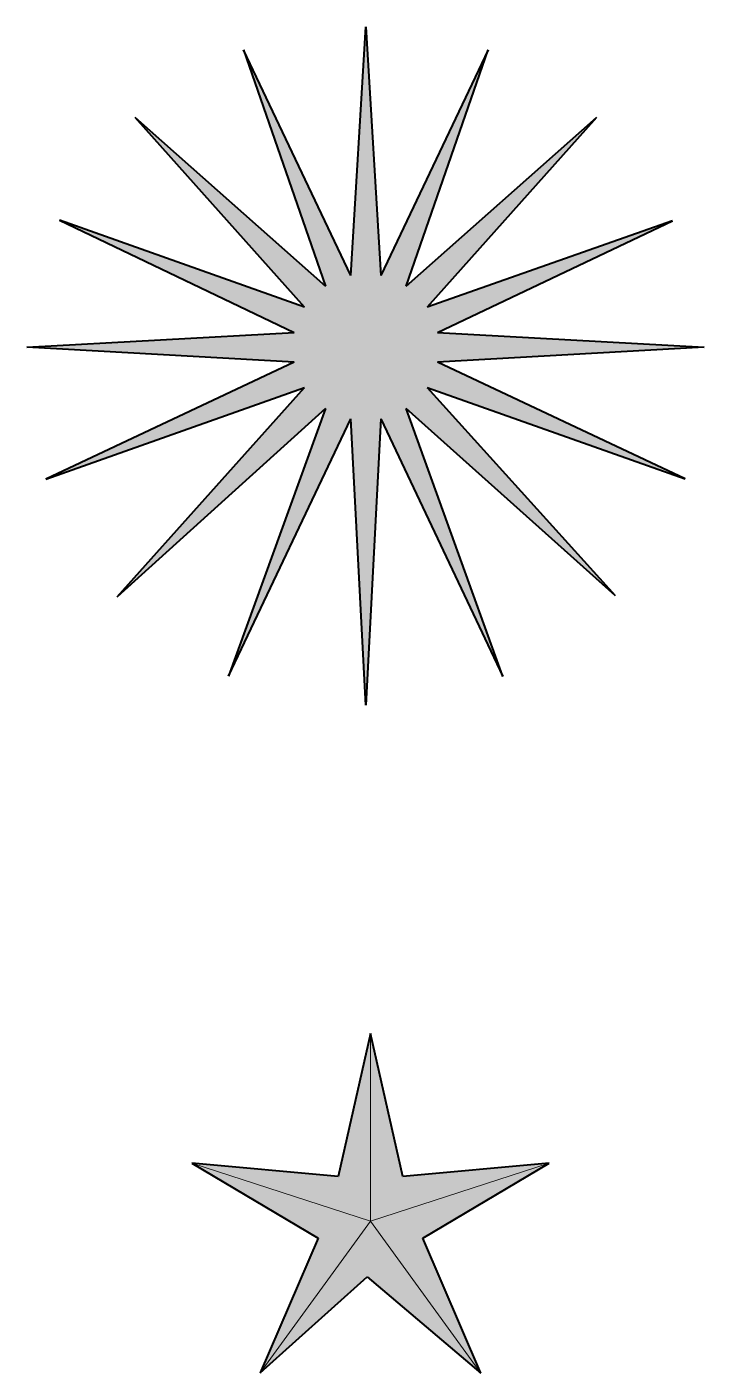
# Model space of a CAD drawing. Extents: x -8251 to 1289, y -86 to 2066.
# Drawn here: x -8251 to -7170, y -86 to 2066 of the extents above.
import ezdxf

# ---------------------------------------------------------------- set-up
doc = ezdxf.new("R2010")
doc.units = 0
doc.layers.get('0').update_dxf_attribs({"linetype": 'CONTINUOUS', "lineweight": 40})

msp = doc.modelspace()

# ---------------------------------------------------------------- hatches: boundary and pattern name
h = msp.add_hatch(color=256)
h.set_gradient(color1=(237, 241, 14), color2=(247, 2, 7), tint=1, name='SPHERICAL')
h.paths.add_polyline_path([(-8251.4, 1554), (-7824.7, 1577.7), (-8199.4, 1757.2), (-7807.9, 1618.2), (-8078.7, 1921.4), (-7774.4, 1651.8), (-7905.6, 2029.5), (-7733.9, 1668.6), (-7710.2, 2065.9), (-7686.4, 1668.6), (-7514.7, 2029.5), (-7645.9, 1651.8), (-7341.6, 1921.4), (-7612.4, 1618.2), (-7220.4, 1756.2), (-7595.6, 1577.7), (-7170.1, 1554), (-7595.6, 1530.3), (-7200.2, 1343.4), (-7612.4, 1489.8), (-7312.2, 1157.3), (-7645.9, 1456.2), (-7491.5, 1027.9), (-7686.4, 1439.4), (-7710.2, 981.9), (-7733.9, 1439.4), (-7929.5, 1028.2), (-7774.4, 1456.2), (-8107.4, 1155.1), (-7807.9, 1489.8), (-8221.1, 1343), (-7824.7, 1530.3)])
h = msp.add_hatch(color=256)
h.set_gradient(color1=(255, 0, 4), color2=(255, 0, 4), tint=1)
h.paths.add_polyline_path([(-7754.4, 228.4), (-7988, 250), (-7786.4, 130), (-7879.1, -85.4), (-7708.1, 68.4), (-7526.5, -85.6), (-7619, 130), (-7417.4, 249.8), (-7651, 228.4), (-7702.6, 457.2)])

# ---------------------------------------------------------------- linework, layer by layer
for p, q in [((-7733.9, 1668.6), (-7710.2, 2065.9)), ((-7710.2, 2065.9), (-7686.4, 1668.6)), ((-7905.6, 2029.5), (-7774.4, 1651.8)), ((-7733.9, 1668.6), (-7905.6, 2029.5)), ((-7514.7, 2029.5), (-7686.4, 1668.6)), ((-7645.9, 1651.8), (-7514.7, 2029.5)), ((-7807.9, 1618.2), (-8078.7, 1921.4)), ((-8078.7, 1921.4), (-7774.4, 1651.8)), ((-7645.9, 1651.8), (-7341.6, 1921.4)), ((-7341.6, 1921.4), (-7612.4, 1618.2)), ((-7807.9, 1618.2), (-8199.4, 1757.2)), ((-8199.4, 1757.2), (-7824.7, 1577.7)), ((-7220.4, 1756.2), (-7612.4, 1618.2)), ((-7595.6, 1577.7), (-7220.4, 1756.2)), ((-8251.4, 1554), (-7824.7, 1577.7)), ((-7595.6, 1577.7), (-7170.1, 1554)), ((-7824.7, 1530.3), (-8251.4, 1554)), ((-7170.1, 1554), (-7595.6, 1530.3)), ((-7824.7, 1530.3), (-8221.1, 1343)), ((-7200.2, 1343.4), (-7595.6, 1530.3)), ((-8221.1, 1343), (-7807.9, 1489.8)), ((-8107.4, 1155.1), (-7807.9, 1489.8)), ((-7612.4, 1489.8), (-7200.2, 1343.4)), ((-7612.4, 1489.8), (-7312.2, 1157.3)), ((-7774.4, 1456.2), (-8107.4, 1155.1)), ((-7774.4, 1456.2), (-7929.5, 1028.2)), ((-7491.5, 1027.9), (-7645.9, 1456.2)), ((-7312.2, 1157.3), (-7645.9, 1456.2)), ((-7929.5, 1028.2), (-7733.9, 1439.4)), ((-7710.2, 981.9), (-7733.9, 1439.4)), ((-7686.4, 1439.4), (-7710.2, 981.9)), ((-7686.4, 1439.4), (-7491.5, 1027.9))]:
    msp.add_line(p, q)
at = {"color": 2, "lineweight": 40}
for p, q in [((-7702.6, 457.2), (-7754.4, 228.4)), ((-7651, 228.4), (-7702.6, 457.2)), ((-7754.4, 228.4), (-7988, 250)), ((-7988, 250), (-7786.4, 130)), ((-7417.4, 249.8), (-7651, 228.4)), ((-7619, 130), (-7417.4, 249.8)), ((-7786.4, 130), (-7879.1, -85.4)), ((-7526.5, -85.6), (-7619, 130)), ((-7879.1, -85.4), (-7708.1, 68.4)), ((-7708.1, 68.4), (-7526.5, -85.6))]:
    msp.add_line(p, q, dxfattribs=at)
at = {"color": 18, "lineweight": 20, "true_color": 0x000000}
for p, q in [((-7702.7, 157.2), (-7702.6, 457.2)), ((-7988, 250), (-7702.7, 157.2)), ((-7417.4, 249.8), (-7702.7, 157.2)), ((-7702.7, 157.2), (-7879.1, -85.4)), ((-7526.5, -85.6), (-7702.7, 157.2))]:
    msp.add_line(p, q, dxfattribs=at)

doc.saveas('drawing.dxf')
